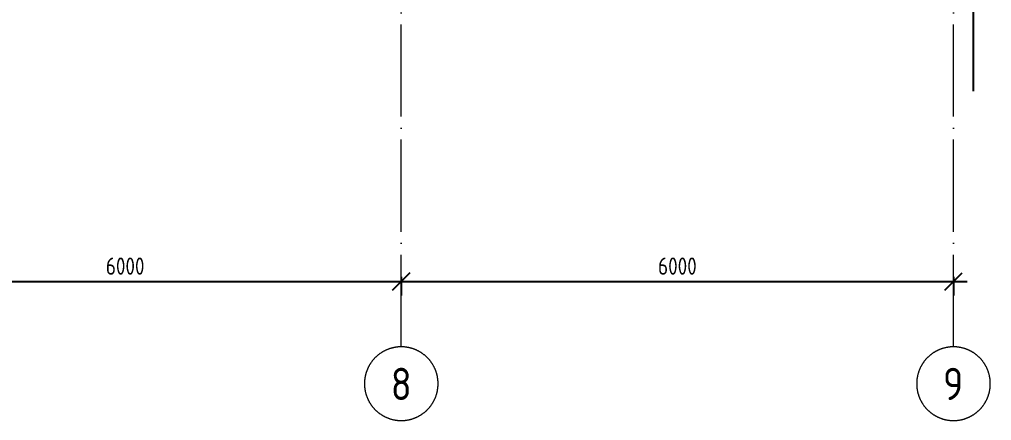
# Model space of a CAD drawing. Header units: millimetres. Extents: x 2559584 to 2748503, y -688364 to -611007.
# Drawn here: x 2737941 to 2748503, y -646334 to -641980 of the extents above; entities that cross this region are included whole.
import ezdxf

# ---------------------------------------------------------------- set-up
doc = ezdxf.new("R2010")
doc.units = ezdxf.units.MM
doc.header["$LTSCALE"] = 50
doc.linetypes.add('_ШПТ__20_т__2_5__Линия сетки', pattern=[25, 20, -2.5, 0, -2.5])
doc.linetypes.add('CENTER', pattern=[50.8, 31.75, -6.35, 6.35, -6.35])
doc.layers.get('Defpoints').update_dxf_attribs({"color": 4})
doc.layers.add('RAZMER', color=1, linetype='Continuous')
doc.layers.add('ОСИ', color=251, linetype='CENTER', lineweight=18)
doc.layers.add('Размеры', color=7, linetype='Continuous', lineweight=9)
doc.styles.add('GOST Common', font='GOST_Common.ttf', dxfattribs={"width": 0.9, "height": 350})
doc.styles.add('ГОСТ 2.304', font='CS_Gost2304.shx')
doc.dimstyles.new('СПДС', dxfattribs={"dimscale": 100, "dimtxt": 2.5, "dimasz": 2.5, "dimexe": 2, "dimexo": 0.625, "dimgap": 1, "dimtad": 1, "dimdec": 0, "dimtxsty": 'ГОСТ 2.304', "dimblk": 'OBLIQUE', "dimblk1": 'OBLIQUE', "dimblk2": 'OBLIQUE', "dimcen": 2.5, "dimdle": 2, "dimadec": 0, "dimazin": 2, "dimtfac": 0.75, "dimtdec": 4, "dimtmove": 1, "dimatfit": 3, "dimfxl": 1, "dimtfill": 1, "dimtolj": 1, "dimarcsym": 1})

# ---------------------------------------------------------------- blocks, each defined once
blk = doc.blocks.new('Ось сетки - Круг_Ø8 мм-6577-_О__L1_0_000_')
at = {"layer": 'ОСИ', "lineweight": 20}
for start, end in [(360, 180), (180, 360)]:
    blk.add_arc((0, 0), 4, start, end, dxfattribs=at)
blk = doc.blocks.new('*U399')
at = {"layer": 'RAZMER'}
blk.add_lwpolyline([(0, 293.28), (0, 221.83), (4, 220.33), (-4, 218.33), (0, 216.83), (0, 147.89), (4, 146.39), (-4, 144.39), (0, 142.89), (0, 73.94), (4, 72.44), (-4, 70.44), (0, 68.94), (0, -2.5)], dxfattribs=at)
blk = doc.blocks.new('_Oblique')
at = {"color": 0, "linetype": 'ByBlock', "lineweight": -2}
blk.add_line((-0.5, -0.5), (0.5, 0.5), dxfattribs=at)
blk = doc.blocks.new('*D396')
at = {"layer": 'Defpoints', "color": 0, "ltscale": 75, "transparency": 16777216}
for p in [(2736090, -644726), (2742090, -644726), (2742090, -644826)]:
    blk.add_point(p, dxfattribs=at)
at = {"layer": 'Размеры', "color": 0, "lineweight": -2, "ltscale": 75, "transparency": 16777216}
for p, q in [((2736090, -644773), (2736090, -644976)), ((2742090, -644773), (2742090, -644976)), ((2735940, -644826), (2742240, -644826))]:
    blk.add_line(p, q, dxfattribs=at)
at = {"layer": 'Размеры', "color": 0, "lineweight": -2, "ltscale": 75, "transparency": 16777216, "xscale": 187.5, "yscale": 187.5, "zscale": 187.5, "rotation": 180}
blk.add_blockref('_Oblique', (2736090, -644826), dxfattribs=at)
at = {"layer": 'Размеры', "color": 0, "lineweight": -2, "ltscale": 75, "transparency": 16777216, "xscale": 187.5, "yscale": 187.5, "zscale": 187.5}
blk.add_blockref('_Oblique', (2742090, -644826), dxfattribs=at)
at = {"layer": 'Размеры', "color": 0, "ltscale": 75, "transparency": 16777216, "insert": (2739090, -644658), "char_height": 187.5, "width": 186.23, "attachment_point": 5, "style": 'ГОСТ 2.304', "bg_fill": 3, "box_fill_scale": 1.1, "bg_fill_color": 256, "bg_fill_true_color": 13158600, "bg_fill_transparency": 0}
blk.add_mtext('\\A1;6000', dxfattribs=at)
blk = doc.blocks.new('*D397')
at = {"layer": 'Defpoints', "color": 0, "ltscale": 75, "transparency": 16777216}
for p in [(2742090, -644726), (2748090, -644726), (2748090, -644826)]:
    blk.add_point(p, dxfattribs=at)
at = {"layer": 'Размеры', "color": 0, "lineweight": -2, "ltscale": 75, "transparency": 16777216}
for p, q in [((2742090, -644773), (2742090, -644976)), ((2748090, -644773), (2748090, -644976)), ((2741940, -644826), (2748240, -644826))]:
    blk.add_line(p, q, dxfattribs=at)
at = {"layer": 'Размеры', "color": 0, "lineweight": -2, "ltscale": 75, "transparency": 16777216, "xscale": 187.5, "yscale": 187.5, "zscale": 187.5, "rotation": 180}
blk.add_blockref('_Oblique', (2742090, -644826), dxfattribs=at)
at = {"layer": 'Размеры', "color": 0, "lineweight": -2, "ltscale": 75, "transparency": 16777216, "xscale": 187.5, "yscale": 187.5, "zscale": 187.5}
blk.add_blockref('_Oblique', (2748090, -644826), dxfattribs=at)
at = {"layer": 'Размеры', "color": 0, "ltscale": 75, "transparency": 16777216, "insert": (2745090, -644658), "char_height": 187.5, "width": 186.23, "attachment_point": 5, "style": 'ГОСТ 2.304', "bg_fill": 3, "box_fill_scale": 1.1, "bg_fill_color": 256, "bg_fill_true_color": 13158600, "bg_fill_transparency": 0}
blk.add_mtext('\\A1;6000', dxfattribs=at)

msp = doc.modelspace()

# ---------------------------------------------------------------- linework, layer by layer
at = {"layer": 'ОСИ', "linetype": '_ШПТ__20_т__2_5__Линия сетки'}
for p, q in [((2742089.8, -645534.3), (2742089.8, -630936.4)), ((2748089.8, -645534.3), (2748089.8, -635724.4))]:
    msp.add_line(p, q, dxfattribs=at)

# ---------------------------------------------------------------- block references
at = {"layer": 'RAZMER', "color": 7, "xscale": 50, "yscale": 50, "zscale": 50}
msp.add_blockref('*U399', (2748303.3, -642635.3), dxfattribs=at)
at = {"layer": 'ОСИ', "lineweight": 20, "xscale": 99.99999999999993, "yscale": 99.99999999999993, "zscale": 99.99999999999993}
for p in [(2742089.8, -645934.3), (2748089.8, -645934.3)]:
    msp.add_blockref('Ось сетки - Круг_Ø8 мм-6577-_О__L1_0_000_', p, dxfattribs=at)

# ---------------------------------------------------------------- texts
at = {"layer": 'ОСИ', "char_height": 350, "width": 274.177, "attachment_point": 1, "style": 'GOST Common'}
for s, insert in [('\\fGOST Common|b0|i0|c204|p34|;\\W.9;8', (2741976, -645761.8)), ('\\fGOST Common|b0|i0|c204|p34|;\\W.9;9', (2747976, -645761.8))]:
    msp.add_mtext(s, dxfattribs=dict(at, insert=insert))

# ---------------------------------------------------------------- next in the draw order: dimensions: what is measured, and where the dimension line sits
at = {"layer": 'Размеры', "ltscale": 75}
dim = msp.add_linear_dim(base=(2742089.8, -644826.3), p1=(2736089.8, -644726.3), p2=(2742089.8, -644726.3), dimstyle='СПДС', override={"dimscale": 75}, dxfattribs=at)
dim.commit()
dim.dimension.update_dxf_attribs({"geometry": '*D396', "text_midpoint": (2739089.8, -644657.5)})

# ---------------------------------------------------------------- next in the draw order: dimensions: what is measured, and where the dimension line sits
dim = msp.add_linear_dim(base=(2748089.8, -644826.3), p1=(2742089.8, -644726.3), p2=(2748089.8, -644726.3), dimstyle='СПДС', override={"dimscale": 75}, dxfattribs=at)
dim.commit()
dim.dimension.update_dxf_attribs({"geometry": '*D397', "text_midpoint": (2745089.8, -644657.5)})

doc.saveas('drawing.dxf')
